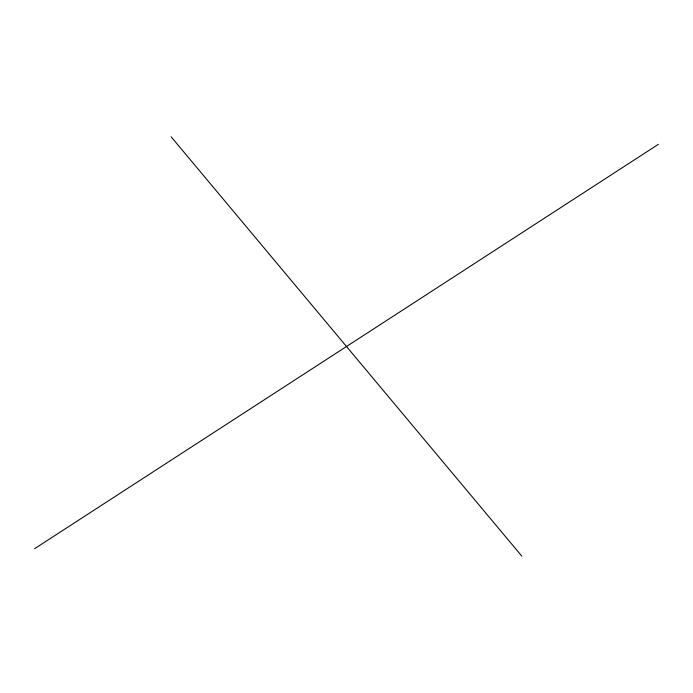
<?xml version="1.0" encoding="UTF-8"?>
<svg xmlns="http://www.w3.org/2000/svg" width="693" height="693" viewBox="0 0 693 693"><rect width="100%" height="100%" fill="white"/><g stroke="black" fill="none" stroke-linecap="round" stroke-linejoin="round"><path stroke-width="1.04" d="M34.65 548.665L658.35 144.335M171.136 136.816L521.864 556.184"/></g></svg>
